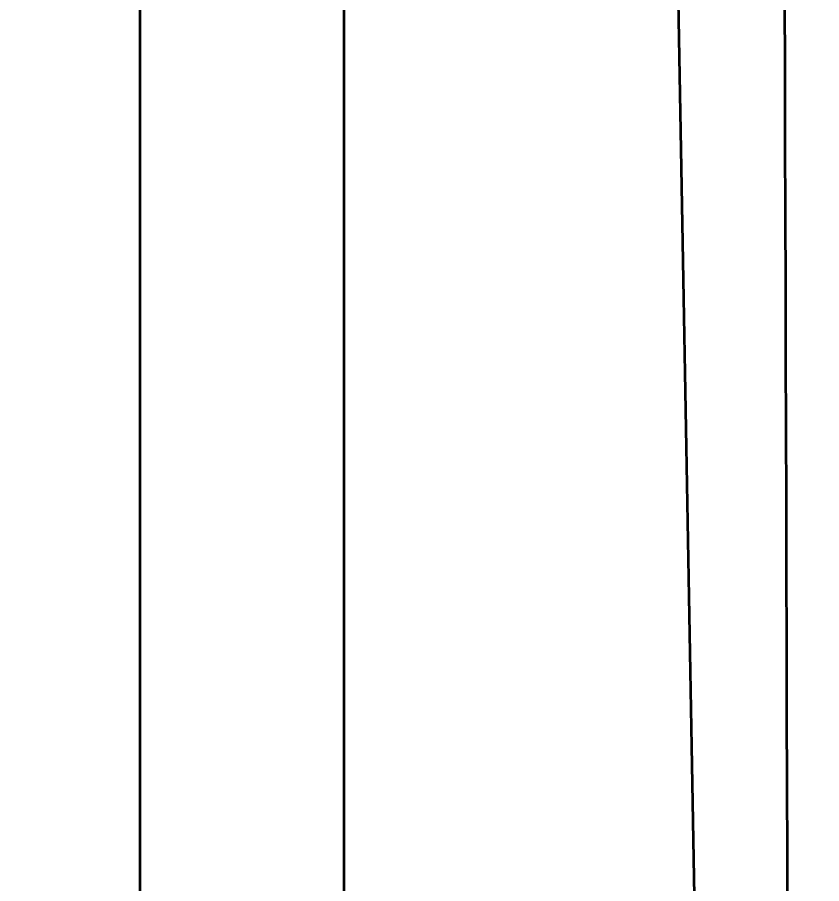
# Model space of a CAD drawing. Header units: millimetres. Extents: x 101 to 3000, y 150 to 4305.
# Drawn here: x 1067.696 to 1068.449, y 2913.287 to 2914.099 of the extents above; entities that cross this region are included whole.
import ezdxf

# ---------------------------------------------------------------- set-up
doc = ezdxf.new("R2010")
doc.units = ezdxf.units.MM
doc.header["$LTSCALE"] = 15
doc.layers.add('Bemaßung (ISO)', color=7, linetype='Continuous', lineweight=25)
doc.layers.add('Sichtbar schmal (ISO)', color=7, linetype='Continuous', lineweight=35)
doc.styles.add('Notiztext (DIN)', font='verdana.ttf')
doc.dimstyles.new('Standard (DIN)', dxfattribs={"dimscale": 15, "dimtxt": 2.5, "dimasz": 2.5, "dimexe": 2, "dimexo": 4, "dimgap": 0.5, "dimtad": 1, "dimdec": 1, "dimrnd": 1e-08, "dimtxsty": 'Notiztext (DIN)', "dimcen": 0.09, "dimclrd": 256, "dimclre": 256, "dimclrt": 256, "dimadec": 0, "dimazin": 2, "dimtfac": 1, "dimtmove": 0, "dimatfit": 3, "dimfxl": 0, "dimtolj": 1, "dimtzin": 0, "dimlwd": -1, "dimlwe": -1, "dimarcsym": 0})

# ---------------------------------------------------------------- blocks, each defined once
blk = doc.blocks.new('*D76')
at = {"layer": 'Bemaßung (ISO)', "transparency": 16777216}
for p, q in [((973.9251, 3475.14635), (790.42765, 3475.14635)), ((820.42765, 3437.64635), (820.42765, 2912.64802)), ((1008.96566, 2875.14802), (790.42765, 2875.14802))]:
    blk.add_line(p, q, dxfattribs=at)
for points in [[(814.17765, 3437.64635), (826.67765, 3437.64635), (820.42765, 3475.14635)], [(814.17765, 2912.64802), (826.67765, 2912.64802), (820.42765, 2875.14802)]]:
    blk.add_solid(points, dxfattribs=at)
at = {"layer": 'Defpoints', "color": 0, "transparency": 16777216}
for p in [(1033.9251, 3475.14635), (820.42765, 2875.14802), (1068.96566, 2875.14802)]:
    blk.add_point(p, dxfattribs=at)
at = {"layer": 'Bemaßung (ISO)', "transparency": 16777216, "insert": (773.89138, 3129.38661), "char_height": 37.5, "attachment_point": 1, "rotation": 90, "style": 'Notiztext (DIN)'}
blk.add_mtext('\\A1;600', dxfattribs=at)
blk = doc.blocks.new('*D78')
at = {"layer": 'Bemaßung (ISO)', "transparency": 16777216}
for p, q in [((1009.08345, 3425.1377), (911.84988, 3425.1377)), ((941.84988, 2362.65501), (941.84988, 3387.6377)), ((1009.08345, 2325.15501), (911.84988, 2325.15501))]:
    blk.add_line(p, q, dxfattribs=at)
for points in [[(935.59988, 3387.6377), (948.09988, 3387.6377), (941.84988, 3425.1377)], [(935.59988, 2362.65501), (948.09988, 2362.65501), (941.84988, 2325.15501)]]:
    blk.add_solid(points, dxfattribs=at)
at = {"layer": 'Defpoints', "color": 0, "transparency": 16777216}
for p in [(941.84988, 3425.1377), (1069.08345, 3425.1377), (1069.08345, 2325.15501)]:
    blk.add_point(p, dxfattribs=at)
at = {"layer": 'Bemaßung (ISO)', "transparency": 16777216, "insert": (895.31361, 2814.76607), "char_height": 37.5, "attachment_point": 1, "rotation": 90, "style": 'Notiztext (DIN)'}
blk.add_mtext('\\A1;1100', dxfattribs=at)

msp = doc.modelspace()

# ---------------------------------------------------------------- linework, layer by layer
at = {"layer": 'Sichtbar schmal (ISO)'}
for p, q in [((1067.99856, 2931.69995), (1068.00757, 2875.14635)), ((1067.8074, 2931.69471), (1067.8164, 2875.14635))]:
    msp.add_line(p, q, dxfattribs=at)
msp.add_ellipse((1068.29701, 2947.24006), major_axis=(-0.1659, 51.62328), ratio=0.000285, start_param=3.831675, end_param=4.049868, dxfattribs=at)
msp.add_open_spline([(1067.99856, 2931.69995), (1068.03881, 2929.47105), (1068.12475, 2924.70316), (1068.26721, 2916.77097), (1068.37654, 2910.66272), (1068.43432, 2907.42855)], degree=3, dxfattribs=at)

# ---------------------------------------------------------------- dimensions: what is measured, and where the dimension line sits
at = {"layer": 'Bemaßung (ISO)'}
for base, p1, p2, picture, middle in [((820.42765, 2875.14802), (1033.9251, 3475.14635), (1068.96566, 2875.14802), '*D76', (820.42765, 3175.14719)), ((941.84988, 3425.1377), (1069.08345, 2325.15501), (1069.08345, 3425.1377), '*D78', (941.84988, 2875.14635))]:
    dim = msp.add_linear_dim(base=base, p1=p1, p2=p2, angle=90, dimstyle='Standard (DIN)', override={"dimdec": 1, "dimtp": 0, "dimtm": 0, "dimtdec": 2, "dimtofl": 0, "dimatfit": 1}, dxfattribs=at)
    dim.commit()
    dim.dimension.update_dxf_attribs({"geometry": picture, "text_midpoint": middle, "dimtype": 160})

doc.saveas('drawing.dxf')
